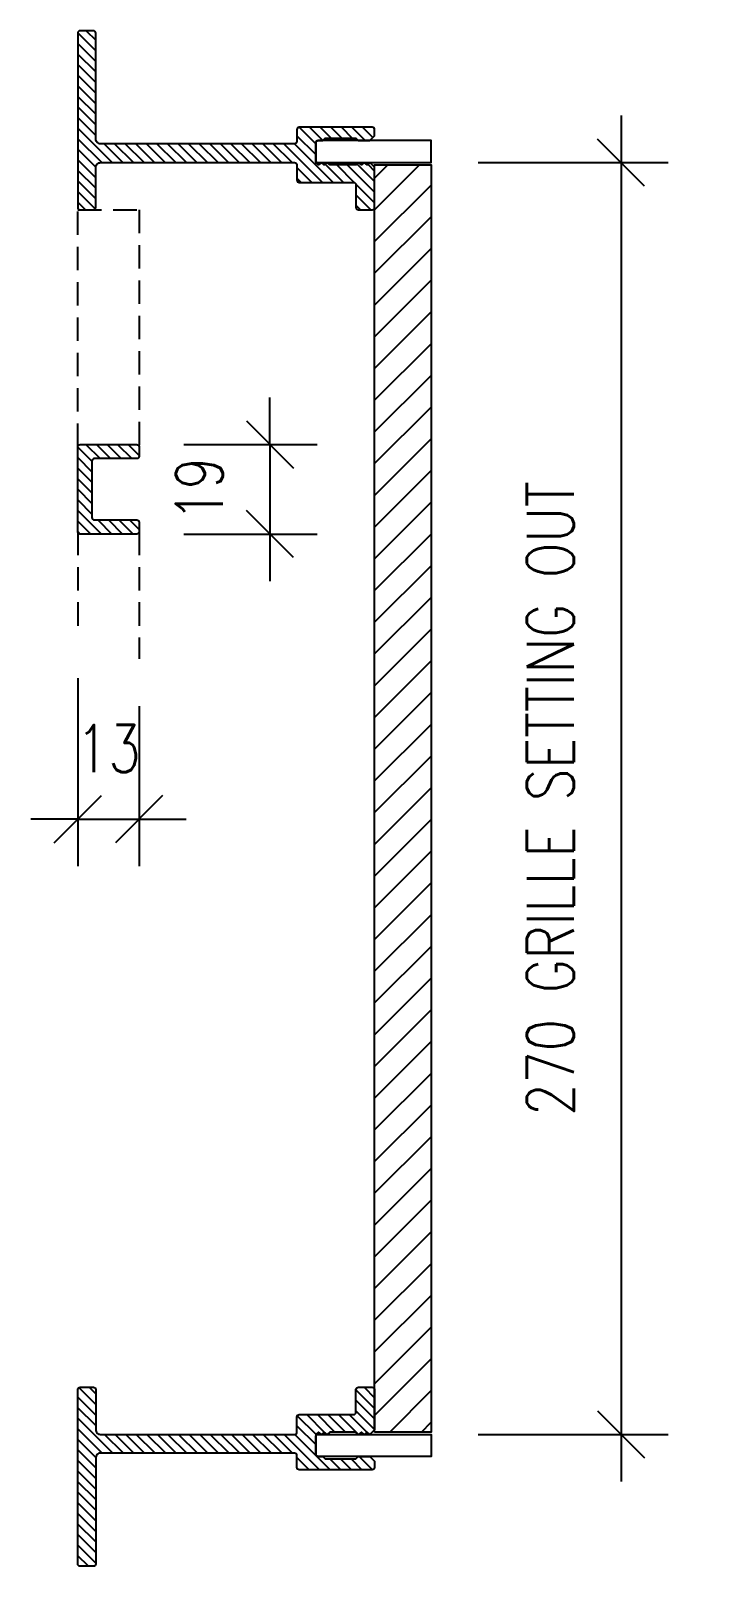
# Model space of a CAD drawing. Header units: millimetres. Extents: x 0 to 23312, y -3206 to 11448.
# Drawn here: x 10732.5 to 10874.4, y 5829.6 to 6155.6 of the extents above; entities that cross this region are included whole.
import ezdxf

# ---------------------------------------------------------------- set-up
doc = ezdxf.new("R2010")
doc.units = ezdxf.units.MM
doc.header["$LTSCALE"] = 10
doc.header["$PDMODE"] = 35
doc.linetypes.add('HIDDEN', pattern=[0.375, 0.25, -0.125])
doc.layers.add('40 - Detail Outline', color=142, linetype='Continuous')
doc.layers.add('41 - Detail', color=7, linetype='Continuous')
doc.styles.add('1-5', font='romans.shx', dxfattribs={"width": 0.8, "height": 10})
doc.dimstyles.new('1-5', dxfattribs={"dimtxt": 10, "dimasz": 10, "dimexe": 10, "dimexo": 10, "dimgap": 10, "dimtad": 1, "dimdec": 0, "dimzin": 0, "dimdsep": 46, "dimtxsty": '1-5', "dimblk": 'OBLIQUE', "dimcen": 10, "dimdle": 10, "dimclrd": 251, "dimclre": 251, "dimclrt": 251, "dimadec": 0, "dimazin": 0, "dimtfac": 1, "dimtdec": 0, "dimtix": 1, "dimtmove": 1, "dimatfit": 3, "dimfxl": 1, "dimtolj": 1, "dimtzin": 0, "dimlwd": 25, "dimarcsym": 0})
pattern_1 = [(135, (-2464.3373, 11921.8561), (-1.12253202, -1.12253202), [])]

# ---------------------------------------------------------------- blocks, each defined once
blk = doc.blocks.new('_Oblique')
at = {"color": 0, "linetype": 'ByBlock', "lineweight": -2}
blk.add_line((-0.5, -0.5), (0.5, 0.5), dxfattribs=at)
blk = doc.blocks.new('*D326')
at = {"layer": '40 - Detail Outline', "color": 251, "lineweight": -2, "ltscale": 10, "transparency": 16777216}
for p, q in [((10742.49, 6018.2), (10742.49, 5978.26)), ((10755.49, 6012.28), (10755.49, 5978.26))]:
    blk.add_line(p, q, dxfattribs=at)
at = {"layer": '40 - Detail Outline', "color": 251, "lineweight": 25, "ltscale": 10, "transparency": 16777216}
for p, q in [((10742.49, 5988.26), (10732.49, 5988.26)), ((10742.49, 5988.26), (10755.49, 5988.26)), ((10755.49, 5988.26), (10765.49, 5988.26))]:
    blk.add_line(p, q, dxfattribs=at)
at = {"layer": 'Defpoints', "color": 0, "ltscale": 10, "transparency": 16777216}
for p in [(10742.49, 6028.2), (10755.49, 6022.28), (10755.49, 5988.26)]:
    blk.add_point(p, dxfattribs=at)
at = {"layer": '40 - Detail Outline', "color": 251, "lineweight": 25, "ltscale": 10, "transparency": 16777216, "xscale": 10, "yscale": 10, "zscale": 10}
blk.add_blockref('_Oblique', (10742.49, 5988.26), dxfattribs=at)
at = {"layer": '40 - Detail Outline', "color": 251, "lineweight": 25, "ltscale": 10, "transparency": 16777216, "xscale": 10, "yscale": 10, "zscale": 10, "rotation": 180}
blk.add_blockref('_Oblique', (10755.49, 5988.26), dxfattribs=at)
at = {"layer": '40 - Detail Outline', "color": 251, "ltscale": 10, "transparency": 16777216, "insert": (10748.99, 6003.26), "char_height": 10, "attachment_point": 5, "style": '1-5'}
blk.add_mtext('\\A1;13', dxfattribs=at)
blk = doc.blocks.new('*D327')
at = {"layer": '40 - Detail Outline', "color": 251, "lineweight": 25, "ltscale": 10, "transparency": 16777216}
for p, q in [((10783.27, 6067.79), (10783.27, 6077.79)), ((10783.27, 6067.79), (10783.27, 6048.79)), ((10783.27, 6048.79), (10783.27, 6038.79))]:
    blk.add_line(p, q, dxfattribs=at)
at = {"layer": '40 - Detail Outline', "color": 251, "lineweight": -2, "ltscale": 10, "transparency": 16777216}
for p, q in [((10764.99, 6067.79), (10793.27, 6067.79)), ((10764.99, 6048.79), (10793.27, 6048.79))]:
    blk.add_line(p, q, dxfattribs=at)
at = {"layer": 'Defpoints', "color": 0, "ltscale": 10, "transparency": 16777216}
for p in [(10754.99, 6067.79), (10754.99, 6048.79), (10783.27, 6048.79)]:
    blk.add_point(p, dxfattribs=at)
at = {"layer": '40 - Detail Outline', "color": 251, "lineweight": 25, "ltscale": 10, "transparency": 16777216, "xscale": 10, "yscale": 10, "zscale": 10}
for p, rotation in [((10783.27, 6067.79), 270), ((10783.27, 6048.79), 90)]:
    blk.add_blockref('_Oblique', p, dxfattribs=dict(at, rotation=rotation))
at = {"layer": '40 - Detail Outline', "color": 251, "ltscale": 10, "transparency": 16777216, "insert": (10768.27, 6058.29), "char_height": 10, "attachment_point": 5, "rotation": 90, "style": '1-5'}
blk.add_mtext('\\A1;19', dxfattribs=at)
blk = doc.blocks.new('*D328')
at = {"layer": '40 - Detail Outline', "color": 251, "lineweight": 25, "ltscale": 10, "transparency": 16777216}
blk.add_line((10857.81, 6137.65), (10857.81, 5847.65), dxfattribs=at)
at = {"layer": '40 - Detail Outline', "color": 251, "lineweight": -2, "ltscale": 10, "transparency": 16777216}
for p, q in [((10827.49, 6127.65), (10867.81, 6127.65)), ((10827.49, 5857.65), (10867.81, 5857.65))]:
    blk.add_line(p, q, dxfattribs=at)
at = {"layer": 'Defpoints', "color": 0, "ltscale": 10, "transparency": 16777216}
for p in [(10817.49, 6127.65), (10817.49, 5857.65), (10857.81, 5857.65)]:
    blk.add_point(p, dxfattribs=at)
at = {"layer": '40 - Detail Outline', "color": 251, "lineweight": 25, "ltscale": 10, "transparency": 16777216, "xscale": 10, "yscale": 10, "zscale": 10}
for p, rotation in [((10857.81, 6127.65), 90), ((10857.81, 5857.65), 270)]:
    blk.add_blockref('_Oblique', p, dxfattribs=dict(at, rotation=rotation))
at = {"layer": '40 - Detail Outline', "color": 251, "ltscale": 10, "transparency": 16777216, "insert": (10842.81, 5992.65), "char_height": 10, "attachment_point": 5, "rotation": 90, "style": '1-5'}
blk.add_mtext('\\A1;270 GRILLE SETTING OUT', dxfattribs=at)

msp = doc.modelspace()

# ---------------------------------------------------------------- hatches: boundary and pattern name
h = msp.add_hatch()
h.set_pattern_fill('ANSI31', color=251, scale=0.5, angle=90, style=0)
h.set_pattern_definition(pattern_1)
edge = h.paths.add_edge_path()
edge.add_line((10795.988, 6127.147), (10795.388, 6127.647))
edge.add_line((10795.388, 6127.647), (10794.788, 6127.147))
edge.add_line((10794.788, 6127.147), (10794.188, 6127.647))
edge.add_line((10794.188, 6127.647), (10793.588, 6127.147))
edge.add_line((10793.588, 6127.147), (10792.988, 6127.647))
edge.add_line((10792.988, 6127.647), (10792.988, 6131.827))
edge.add_arc((10793.488, 6131.827), 0.5, 90, 180, ccw=False)
edge.add_line((10793.488, 6132.327), (10794.488, 6132.327))
edge.add_line((10794.488, 6132.327), (10794.988, 6132.827))
edge.add_line((10794.988, 6132.827), (10801.488, 6132.827))
edge.add_line((10801.488, 6132.827), (10801.988, 6132.327))
edge.add_line((10801.988, 6132.327), (10804.488, 6132.327))
edge.add_line((10804.488, 6132.327), (10805.488, 6133.327))
edge.add_line((10805.488, 6133.327), (10805.488, 6134.647))
edge.add_arc((10804.988, 6134.647), 0.5, 360, 450)
edge.add_line((10804.988, 6135.147), (10789.508, 6135.147))
edge.add_arc((10789.508, 6134.647), 0.5, 90, 180)
edge.add_line((10789.008, 6134.647), (10789.008, 6132.147))
edge.add_arc((10788.508, 6132.147), 0.5, -90, 0, ccw=False)
edge.add_line((10788.508, 6131.647), (10747.288, 6131.647))
edge.add_arc((10747.288, 6132.647), 1, 180, 270, ccw=False)
edge.add_line((10746.288, 6132.647), (10746.288, 6155.147))
edge.add_arc((10745.788, 6155.147), 0.5, 0, 90)
edge.add_line((10745.788, 6155.647), (10742.988, 6155.647))
edge.add_arc((10742.988, 6155.147), 0.5, 90, 180)
edge.add_line((10742.488, 6155.147), (10742.488, 6118.147))
edge.add_arc((10742.988, 6118.147), 0.5, 180, 270)
edge.add_line((10742.988, 6117.647), (10745.788, 6117.647))
edge.add_arc((10745.788, 6118.147), 0.5, 270, 360)
edge.add_line((10746.288, 6118.147), (10746.288, 6126.647))
edge.add_arc((10747.288, 6126.647), 1, 90, 180, ccw=False)
edge.add_line((10747.288, 6127.647), (10788.508, 6127.647))
edge.add_arc((10788.508, 6127.147), 0.5, 0, 90, ccw=False)
edge.add_line((10789.008, 6127.147), (10789.008, 6123.947))
edge.add_arc((10789.508, 6123.947), 0.5, 180, 270)
edge.add_line((10789.508, 6123.447), (10801.038, 6123.447))
edge.add_arc((10801.038, 6122.947), 0.5, 0, 90, ccw=False)
edge.add_line((10801.538, 6122.947), (10801.538, 6118.147))
edge.add_arc((10802.038, 6118.147), 0.5, 180, 270)
edge.add_line((10802.038, 6117.647), (10804.988, 6117.647))
edge.add_arc((10804.988, 6118.147), 0.5, 270, 360)
edge.add_line((10805.488, 6118.147), (10805.488, 6126.647))
edge.add_line((10805.488, 6126.647), (10804.488, 6127.647))
edge.add_line((10804.488, 6127.647), (10803.888, 6127.147))
edge.add_line((10803.888, 6127.147), (10803.288, 6127.647))
edge.add_line((10803.288, 6127.647), (10802.688, 6127.147))
edge.add_line((10802.688, 6127.147), (10802.088, 6127.647))
edge.add_line((10802.088, 6127.647), (10801.488, 6127.147))
edge.add_line((10801.488, 6127.147), (10795.988, 6127.147))
h = msp.add_hatch()
h.set_pattern_fill('ANSI31', color=251, scale=1.5, style=0)
h.set_pattern_definition([(45, (-2464.3373, 11921.856), (-3.367596, 3.367596), [])])
h.paths.add_polyline_path([(10805.488, 5858.147), (10805.488, 6127.147), (10817.488, 6127.147), (10817.488, 5858.147)])
h = msp.add_hatch()
h.set_pattern_fill('ANSI31', color=251, scale=0.5, angle=90, style=0)
h.set_pattern_definition([(135, (-335.1219, 11891.4238), (-1.12253202, -1.12253202), [])])
edge = h.paths.add_edge_path()
edge.add_line((10754.988, 6048.793), (10742.988, 6048.793))
edge.add_arc((10742.988, 6049.293), 0.5, 180, 270, ccw=False)
edge.add_line((10742.488, 6049.293), (10742.488, 6067.293))
edge.add_arc((10742.988, 6067.293), 0.5, 90, 180, ccw=False)
edge.add_line((10742.988, 6067.793), (10754.988, 6067.793))
edge.add_arc((10754.988, 6067.293), 0.5, 0, 90, ccw=False)
edge.add_line((10755.488, 6067.293), (10755.488, 6065.293))
edge.add_arc((10754.988, 6065.293), 0.5, -90, 0, ccw=False)
edge.add_line((10754.988, 6064.793), (10745.988, 6064.793))
edge.add_arc((10745.988, 6064.293), 0.5, 90, 180)
edge.add_line((10745.488, 6064.293), (10745.488, 6052.293))
edge.add_arc((10745.988, 6052.293), 0.5, 180, 270)
edge.add_line((10745.988, 6051.793), (10754.988, 6051.793))
edge.add_arc((10754.988, 6051.293), 0.5, 0, 90, ccw=False)
edge.add_line((10755.488, 6051.293), (10755.488, 6049.293))
edge.add_arc((10754.988, 6049.293), 0.5, -90, 0, ccw=False)
h = msp.add_hatch()
h.set_pattern_fill('ANSI31', color=251, scale=0.5, angle=90, style=0)
h.set_pattern_definition(pattern_1)
edge = h.paths.add_edge_path()
edge.add_line((10795.988, 5858.147), (10795.388, 5857.647))
edge.add_line((10795.388, 5857.647), (10794.788, 5858.147))
edge.add_line((10794.788, 5858.147), (10794.188, 5857.647))
edge.add_line((10794.188, 5857.647), (10793.588, 5858.147))
edge.add_line((10793.588, 5858.147), (10792.988, 5857.647))
edge.add_line((10792.988, 5857.647), (10792.988, 5853.467))
edge.add_arc((10793.488, 5853.467), 0.5, 180, 270)
edge.add_line((10793.488, 5852.967), (10794.488, 5852.967))
edge.add_line((10794.488, 5852.967), (10794.988, 5852.467))
edge.add_line((10794.988, 5852.467), (10801.488, 5852.467))
edge.add_line((10801.488, 5852.467), (10801.988, 5852.967))
edge.add_line((10801.988, 5852.967), (10804.488, 5852.967))
edge.add_line((10804.488, 5852.967), (10805.488, 5851.967))
edge.add_line((10805.488, 5851.967), (10805.488, 5850.647))
edge.add_arc((10804.988, 5850.647), 0.5, -90, 0, ccw=False)
edge.add_line((10804.988, 5850.147), (10789.508, 5850.147))
edge.add_arc((10789.508, 5850.647), 0.5, 180, 270, ccw=False)
edge.add_line((10789.008, 5850.647), (10789.008, 5853.147))
edge.add_arc((10788.508, 5853.147), 0.5, 0, 90)
edge.add_line((10788.508, 5853.647), (10747.288, 5853.647))
edge.add_arc((10747.288, 5852.647), 1, 90, 180)
edge.add_line((10746.288, 5852.647), (10746.288, 5830.147))
edge.add_arc((10745.788, 5830.147), 0.5, -90, 0, ccw=False)
edge.add_line((10745.788, 5829.647), (10742.988, 5829.647))
edge.add_arc((10742.988, 5830.147), 0.5, 180, 270, ccw=False)
edge.add_line((10742.488, 5830.147), (10742.488, 5867.147))
edge.add_arc((10742.988, 5867.147), 0.5, 90, 180, ccw=False)
edge.add_line((10742.988, 5867.647), (10745.788, 5867.647))
edge.add_arc((10745.788, 5867.147), 0.5, 0, 90, ccw=False)
edge.add_line((10746.288, 5867.147), (10746.288, 5858.647))
edge.add_arc((10747.288, 5858.647), 1, 180, 270)
edge.add_line((10747.288, 5857.647), (10788.508, 5857.647))
edge.add_arc((10788.508, 5858.147), 0.5, 270, 360)
edge.add_line((10789.008, 5858.147), (10789.008, 5861.347))
edge.add_arc((10789.508, 5861.347), 0.5, 90, 180, ccw=False)
edge.add_line((10789.508, 5861.847), (10801.038, 5861.847))
edge.add_arc((10801.038, 5862.347), 0.5, 270, 360)
edge.add_line((10801.538, 5862.347), (10801.538, 5867.147))
edge.add_arc((10802.038, 5867.147), 0.5, 90, 180, ccw=False)
edge.add_line((10802.038, 5867.647), (10804.988, 5867.647))
edge.add_arc((10804.988, 5867.147), 0.5, 0, 90, ccw=False)
edge.add_line((10805.488, 5867.147), (10805.488, 5858.647))
edge.add_line((10805.488, 5858.647), (10804.488, 5857.647))
edge.add_line((10804.488, 5857.647), (10803.888, 5858.147))
edge.add_line((10803.888, 5858.147), (10803.288, 5857.647))
edge.add_line((10803.288, 5857.647), (10802.688, 5858.147))
edge.add_line((10802.688, 5858.147), (10802.088, 5857.647))
edge.add_line((10802.088, 5857.647), (10801.488, 5858.147))
edge.add_line((10801.488, 5858.147), (10795.988, 5858.147))

# ---------------------------------------------------------------- linework, layer by layer
at = {"color": 251, "linetype": 'HIDDEN', "ltscale": 2}
for p, q in [((10742.488, 6049.293), (10742.488, 6028.203)), ((10755.488, 6049.293), (10755.488, 6022.278))]:
    msp.add_line(p, q, dxfattribs=at)
at = {"color": 7}
for points in [[(10795.988, 6127.147), (10795.388, 6127.647), (10794.788, 6127.147), (10794.188, 6127.647), (10793.588, 6127.147), (10792.988, 6127.647), (10792.988, 6131.827, -0.4142136), (10793.488, 6132.327), (10794.488, 6132.327), (10794.988, 6132.827), (10801.488, 6132.827), (10801.988, 6132.327), (10804.488, 6132.327), (10805.488, 6133.327), (10805.488, 6134.647, 0.4142136), (10804.988, 6135.147), (10789.508, 6135.147, 0.4142136), (10789.008, 6134.647), (10789.008, 6132.147, -0.4142136), (10788.508, 6131.647), (10747.288, 6131.647, -0.4142136), (10746.288, 6132.647), (10746.288, 6155.147, 0.4142136), (10745.788, 6155.647), (10742.988, 6155.647, 0.4142136), (10742.488, 6155.147), (10742.488, 6118.147, 0.4142136), (10742.988, 6117.647), (10745.788, 6117.647, 0.4142136), (10746.288, 6118.147), (10746.288, 6126.647, -0.4142136), (10747.288, 6127.647), (10788.508, 6127.647, -0.4142136), (10789.008, 6127.147), (10789.008, 6123.947, 0.4142136), (10789.508, 6123.447), (10801.038, 6123.447, -0.4142136), (10801.538, 6122.947), (10801.538, 6118.147, 0.4142136), (10802.038, 6117.647), (10804.988, 6117.647, 0.4142136), (10805.488, 6118.147), (10805.488, 6126.647), (10804.488, 6127.647), (10803.888, 6127.147), (10803.288, 6127.647), (10802.688, 6127.147), (10802.088, 6127.647), (10801.488, 6127.147)], [(10795.988, 5858.147), (10795.388, 5857.647), (10794.788, 5858.147), (10794.188, 5857.647), (10793.588, 5858.147), (10792.988, 5857.647), (10792.988, 5853.467, 0.4142136), (10793.488, 5852.967), (10794.488, 5852.967), (10794.988, 5852.467), (10801.488, 5852.467), (10801.988, 5852.967), (10804.488, 5852.967), (10805.488, 5851.967), (10805.488, 5850.647, -0.4142136), (10804.988, 5850.147), (10789.508, 5850.147, -0.4142136), (10789.008, 5850.647), (10789.008, 5853.147, 0.4142136), (10788.508, 5853.647), (10747.288, 5853.647, 0.4142136), (10746.288, 5852.647), (10746.288, 5830.147, -0.4142136), (10745.788, 5829.647), (10742.988, 5829.647, -0.4142136), (10742.488, 5830.147), (10742.488, 5867.147, -0.4142136), (10742.988, 5867.647), (10745.788, 5867.647, -0.4142136), (10746.288, 5867.147), (10746.288, 5858.647, 0.4142136), (10747.288, 5857.647), (10788.508, 5857.647, 0.4142136), (10789.008, 5858.147), (10789.008, 5861.347, -0.4142136), (10789.508, 5861.847), (10801.038, 5861.847, 0.4142136), (10801.538, 5862.347), (10801.538, 5867.147, -0.4142136), (10802.038, 5867.647), (10804.988, 5867.647, -0.4142136), (10805.488, 5867.147), (10805.488, 5858.647), (10804.488, 5857.647), (10803.888, 5858.147), (10803.288, 5857.647), (10802.688, 5858.147), (10802.088, 5857.647), (10801.488, 5858.147)]]:
    msp.add_lwpolyline(points, format="xyb", close=True, dxfattribs=at)
at = {"color": 251, "linetype": 'HIDDEN', "ltscale": 2}
msp.add_lwpolyline([(10742.488, 6067.293), (10742.488, 6117.647), (10755.488, 6117.647), (10755.488, 6067.293)], dxfattribs=at)
at = {"ltscale": 10}
msp.add_lwpolyline([(10754.988, 6048.793), (10742.988, 6048.793, -0.4142136), (10742.488, 6049.293), (10742.488, 6067.293, -0.4142136), (10742.988, 6067.793), (10754.988, 6067.793, -0.4142136), (10755.488, 6067.293), (10755.488, 6065.293, -0.4142136), (10754.988, 6064.793), (10745.988, 6064.793, 0.4142136), (10745.488, 6064.293), (10745.488, 6052.293, 0.4142136), (10745.988, 6051.793), (10754.988, 6051.793, -0.4142136), (10755.488, 6051.293), (10755.488, 6049.293, -0.4142136)], format="xyb", close=True, dxfattribs=at)
at = {"layer": '41 - Detail'}
for points in [[(10792.988, 6131.827), (10792.988, 6128.147, 0.4142136), (10793.488, 6127.647), (10817.488, 6127.647), (10817.488, 6132.327), (10793.488, 6132.327, 0.4142136)], [(10792.988, 5853.467), (10792.988, 5857.147, -0.4142136), (10793.488, 5857.647), (10817.488, 5857.647), (10817.488, 5852.967), (10793.488, 5852.967, -0.4142136)]]:
    msp.add_lwpolyline(points, format="xyb", close=True, dxfattribs=at)
msp.add_lwpolyline([(10805.488, 5858.147), (10805.488, 6127.147), (10817.488, 6127.147), (10817.488, 5858.147)], close=True, dxfattribs=at)

# ---------------------------------------------------------------- dimensions: what is measured, and where the dimension line sits
at = {"layer": '40 - Detail Outline', "color": 250, "ltscale": 10}
dim = msp.add_linear_dim(base=(10857.806, 5857.647), p1=(10817.488, 6127.647), p2=(10817.488, 5857.647), angle=90, dimstyle='1-5', override={"dimpost": ' GRILLE SETTING OUT'}, dxfattribs=at)
dim.commit()
dim.dimension.update_dxf_attribs({"geometry": '*D328', "text_midpoint": (10842.806, 5992.647)})
dim = msp.add_linear_dim(base=(10783.266, 6048.793), p1=(10754.988, 6067.793), p2=(10754.988, 6048.793), angle=90, dimstyle='1-5', dxfattribs=at)
dim.commit()
dim.dimension.update_dxf_attribs({"geometry": '*D327', "text_midpoint": (10768.266, 6058.293)})
dim = msp.add_linear_dim(base=(10755.488, 5988.26), p1=(10742.488, 6028.203), p2=(10755.488, 6022.278), dimstyle='1-5', dxfattribs=at)
dim.commit()
dim.dimension.update_dxf_attribs({"geometry": '*D326', "text_midpoint": (10748.988, 6003.26)})

doc.saveas('drawing.dxf')
